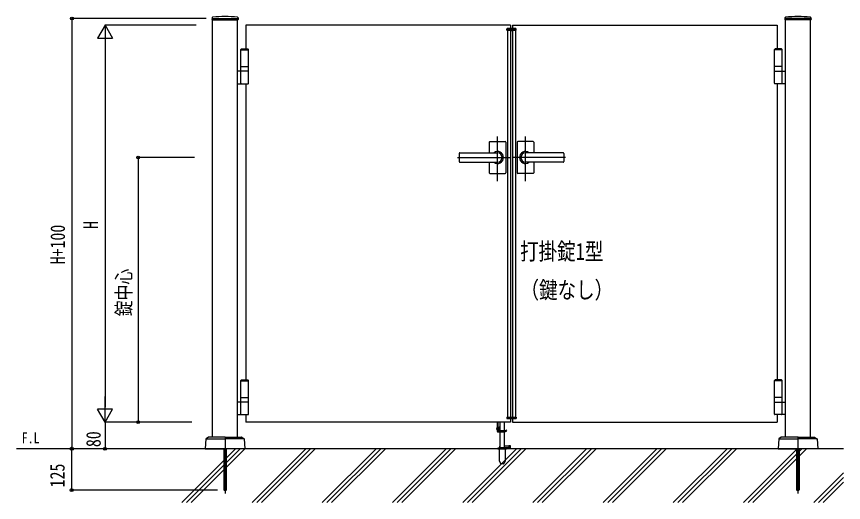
# Model space of a CAD drawing. Units: millimetres, scale not verified. Extents: x -4205 to 4205, y -2970 to 2970.
# Drawn here: x -1500 to 998, y -190 to 1278 of the extents above; entities that cross this region are included whole.
import ezdxf
from ezdxf.enums import TextEntityAlignment as Align

# ---------------------------------------------------------------- set-up
doc = ezdxf.new("R2010")
doc.units = ezdxf.units.MM
doc.header["$LTSCALE"] = 10
for name, color, linetype in [('0-1_USER1', 3, 'Continuous'), ('0-2_YKK_12', 2, 'Continuous'), ('0-4_YKK_A1', 4, 'Continuous'), ('0-5_YKK_D', 6, 'Continuous'), ('0-7_YSS_K', 3, 'Continuous')]:
    doc.layers.add(name, color=color, linetype=linetype)
doc.styles.add('ＭＳ ゴシック', font='')
doc.styles.get('ＭＳ ゴシック').set_extended_font_data('MS Gothic')

msp = doc.modelspace()

# ---------------------------------------------------------------- linework, layer by layer
at = {"layer": '0-2_YKK_12'}
for p, q in [((-4.98, 1234.33), (-4.98, 1244.33)), ((-46.98, 780.73), (-46.98, 915.51)), ((37.02, 780.73), (37.02, 915.51)), ((-168.24, 852.33), (-7.98, 852.33)), ((158.28, 852.33), (-1.98, 852.33))]:
    msp.add_line(p, q, dxfattribs=at)
at = {"layer": '0-4_YKK_A1'}
for p, q in [((-909.82, 1274.23), (-910.08, 1269.36)), ((-831.14, 1274.23), (-830.88, 1269.36)), ((821.18, 1274.23), (820.92, 1269.36)), ((899.86, 1274.23), (900.12, 1269.36)), ((-909.58, 1268.83), (-831.38, 1268.83)), ((-907.98, 1272.33), (-907.98, 1268.83)), ((-907.98, 7.33), (-907.98, 1268.83)), ((-832.98, 7.33), (-832.98, 1268.83)), ((-7.98, 1252.33), (-7.98, 1241.83)), ((-1.98, 1252.33), (-1.98, 1241.83)), ((899.62, 1268.83), (821.42, 1268.83)), ((823.02, 7.33), (823.02, 1268.83)), ((898.02, 1272.33), (898.02, 1268.83)), ((898.02, 7.33), (898.02, 1268.83)), ((-18.88, 1236.83), (-18.67, 1240.88)), ((-18.88, 1236.83), (8.92, 1236.83)), ((7.71, 1241.83), (-17.67, 1241.83)), ((-16.98, 1238.83), (7.02, 1238.83)), ((-16.98, 1238.83), (-16.98, 1236.83)), ((-16.98, 1236.83), (-16.98, 67.83)), ((-7.98, 1236.83), (-7.98, 67.83)), ((-1.98, 1236.83), (-1.98, 67.83)), ((7.02, 1238.83), (7.02, 1236.83)), ((7.02, 1236.83), (7.02, 67.83)), ((8.92, 1236.83), (8.71, 1240.88)), ((-820.48, 1180.33), (-822.48, 1178.33)), ((-822.48, 1178.33), (-799.48, 1178.33)), ((-822.48, 1177.33), (-799.48, 1177.33)), ((-820.48, 1180.33), (-801.48, 1180.33)), ((-801.48, 1180.33), (-799.48, 1178.33)), ((791.52, 1180.33), (789.52, 1178.33)), ((812.52, 1178.33), (789.52, 1178.33)), ((812.52, 1177.33), (789.52, 1177.33)), ((810.52, 1180.33), (791.52, 1180.33)), ((810.52, 1180.33), (812.52, 1178.33)), ((-822.48, 1127.33), (-799.48, 1127.33)), ((812.52, 1127.33), (789.52, 1127.33)), ((-799.48, 1113.33), (-832.98, 1113.33)), ((-822.48, 1076.83), (-822.48, 1111.83)), ((-799.48, 1076.83), (-799.48, 1111.83)), ((789.52, 1113.33), (823.02, 1113.33)), ((789.52, 1076.83), (789.52, 1111.83)), ((812.52, 1076.83), (812.52, 1111.83)), ((-832.98, 1075.33), (-800.98, 1075.33)), ((-807.98, 1075.33), (-807.98, 180.33)), ((823.02, 1075.33), (791.02, 1075.33)), ((798.02, 1075.33), (798.02, 180.33)), ((-69.98, 900.33), (-23.98, 900.33)), ((60.02, 900.33), (14.02, 900.33)), ((-71.98, 898.33), (-71.98, 866.83)), ((-21.98, 898.33), (-21.98, 852.33)), ((12.02, 898.33), (12.02, 852.33)), ((62.02, 898.33), (62.02, 866.83)), ((-162.98, 864.83), (-162.98, 839.83)), ((-160.98, 866.83), (-46.98, 866.83)), ((-160.98, 866.33), (-46.98, 866.33)), ((-21.98, 852.33), (-21.98, 806.33)), ((12.02, 852.33), (12.02, 806.33)), ((151.02, 866.83), (37.02, 866.83)), ((151.02, 866.33), (37.02, 866.33)), ((153.02, 864.83), (153.02, 839.83)), ((-160.98, 838.33), (-46.98, 838.33)), ((-160.98, 837.83), (-46.98, 837.83)), ((-71.98, 837.83), (-71.98, 806.33)), ((151.02, 838.33), (37.02, 838.33)), ((151.02, 837.83), (37.02, 837.83)), ((62.02, 837.83), (62.02, 806.33)), ((-69.98, 804.33), (-23.98, 804.33)), ((60.02, 804.33), (14.02, 804.33)), ((-820.48, 180.33), (-822.48, 178.33)), ((-822.48, 178.33), (-799.48, 178.33)), ((-822.48, 177.33), (-799.48, 177.33)), ((-820.48, 180.33), (-801.48, 180.33)), ((-801.48, 180.33), (-799.48, 178.33)), ((791.52, 180.33), (789.52, 178.33)), ((812.52, 178.33), (789.52, 178.33)), ((812.52, 177.33), (789.52, 177.33)), ((810.52, 180.33), (791.52, 180.33)), ((810.52, 180.33), (812.52, 178.33)), ((-822.48, 127.33), (-799.48, 127.33)), ((812.52, 127.33), (789.52, 127.33)), ((-799.48, 113.33), (-832.98, 113.33)), ((-822.48, 76.83), (-822.48, 111.83)), ((-799.48, 76.83), (-799.48, 111.83)), ((789.52, 113.33), (823.02, 113.33)), ((789.52, 76.83), (789.52, 111.83)), ((812.52, 76.83), (812.52, 111.83)), ((-832.98, 75.33), (-800.98, 75.33)), ((-807.98, 75.33), (-807.98, 52.33)), ((823.02, 75.33), (791.02, 75.33)), ((798.02, 75.33), (798.02, 52.33)), ((-7.98, 52.33), (-807.98, 52.33)), ((-47.98, 52.33), (-47.98, 25.33)), ((-45.48, 25.33), (-45.48, 52.33)), ((-39.48, 27.33), (-39.48, 52.33)), ((-26.48, 27.33), (-26.48, 52.33)), ((-18.88, 67.83), (8.92, 67.83)), ((-18.88, 67.83), (-18.67, 63.78)), ((7.71, 62.83), (-17.67, 62.83)), ((-16.98, 65.83), (-16.98, 67.83)), ((-16.98, 65.83), (7.02, 65.83)), ((-7.98, 62.83), (-7.98, 52.33)), ((-1.98, 62.83), (-1.98, 52.33)), ((-1.98, 52.33), (798.02, 52.33)), ((7.02, 65.83), (7.02, 67.83)), ((8.92, 67.83), (8.71, 63.78)), ((-47.98, 36.83), (-48.5, 36.69)), ((-47.98, 29.83), (-48.5, 29.97)), ((-45.48, 37.33), (-41.98, 37.33)), ((-45.48, 36.83), (-45.48, 37.33)), ((-25.65, 25.33), (-45.48, 25.33)), ((-41.48, 36.83), (-41.48, 28.33)), ((-20.17, 28.49), (-25.65, 25.33)), ((-25.23, 22.83), (-25.23, 25.57)), ((-24.98, 22.83), (-18.92, 26.33)), ((-18.92, 26.33), (-20.17, 28.49)), ((-928.42, 1.82), (-930.48, -27.67)), ((-920.73, 7.17), (-927.95, 2.6)), ((-927.24, 2.33), (-870.48, 2.33)), ((-870.98, 7.33), (-920.19, 7.33)), ((-870.48, 6.83), (-870.48, -27.17)), ((-870.48, 6.83), (-870.48, -27.17)), ((-813.72, 2.33), (-870.48, 2.33)), ((-869.98, 7.33), (-820.77, 7.33)), ((-820.24, 7.17), (-813.01, 2.6)), ((-812.54, 1.82), (-810.48, -27.67)), ((-45.48, 22.83), (-24.98, 22.83)), ((-39.48, -24.67), (-39.48, 21.83)), ((-26.48, -24.67), (-26.48, 21.83)), ((-26.11, 21.83), (-26.11, 22.83)), ((802.58, 1.82), (800.52, -27.67)), ((810.27, 7.17), (803.05, 2.6)), ((803.76, 2.33), (860.52, 2.33)), ((860.02, 7.33), (810.81, 7.33)), ((860.52, 6.83), (860.52, -27.17)), ((860.52, 6.83), (860.52, -27.17)), ((917.28, 2.33), (860.52, 2.33)), ((861.02, 7.33), (910.23, 7.33)), ((910.76, 7.17), (917.99, 2.6)), ((918.46, 1.82), (920.52, -27.67)), ((-41.98, -24.67), (-45.32, -25.89)), ((-23.98, -24.67), (-41.98, -24.67)), ((-40.98, -20.17), (-40.98, -24.17)), ((-39.48, -20.17), (-40.98, -20.17)), ((-39.48, -24.17), (-40.98, -24.17)), ((-13.48, -19.67), (-26.48, -19.67)), ((-13.48, -24.67), (-26.48, -24.67)), ((-23.98, -24.67), (-20.64, -25.89)), ((-8.98, -18.67), (-8.98, -25.67)), ((-8.48, -25.17), (-8.48, -19.17)), ((998.02, -27.67), (-1500.45, -27.67)), ((-930.48, -27.67), (-870.98, -27.67)), ((-874.48, -27.67), (-874.48, -151.67)), ((-873.94, -27.67), (-873.94, -152.21)), ((-870.48, -27.67), (-870.48, -162.67)), ((-810.48, -27.67), (-869.98, -27.67)), ((-867.02, -27.67), (-867.02, -152.21)), ((-866.48, -151.67), (-866.48, -27.67)), ((-45.98, -26.83), (-45.98, -27.67)), ((-45.98, -27.67), (-19.98, -27.67)), ((-42.23, -27.67), (-42.23, -64.7)), ((-40.29, -27.67), (-25.67, -27.67)), ((-23.73, -27.67), (-23.73, -64.7)), ((-19.98, -26.83), (-19.98, -27.67)), ((-13.48, -25.67), (-8.98, -25.67)), ((800.52, -27.67), (860.02, -27.67)), ((856.52, -27.67), (856.52, -151.67)), ((857.06, -27.67), (857.06, -152.21)), ((860.52, -27.67), (860.52, -162.67)), ((920.52, -27.67), (861.02, -27.67)), ((863.98, -27.67), (863.98, -152.21)), ((864.52, -151.67), (864.52, -27.67)), ((-42.23, -64.7), (-37.34, -73.17)), ((-29.49, -73.67), (-36.47, -73.67)), ((-23.73, -64.7), (-28.62, -73.17)), ((-866.48, -151.67), (-874.48, -151.67)), ((-874.48, -151.67), (-873.48, -152.67)), ((-873.48, -152.67), (-867.48, -152.67)), ((-866.48, -151.67), (-867.48, -152.67)), ((864.52, -151.67), (856.52, -151.67)), ((856.52, -151.67), (857.52, -152.67)), ((857.52, -152.67), (863.52, -152.67)), ((864.52, -151.67), (863.52, -152.67))]:
    msp.add_line(p, q, dxfattribs=at)
for points in [[(-907.98, 1272.33), (-832.98, 1272.33), (-832.98, 1268.83)], [(-7.98, 1252.33), (-807.98, 1252.33), (-807.98, 1180.33)], [(-1.98, 1252.33), (798.02, 1252.33), (798.02, 1180.33)], [(898.02, 1272.33), (823.02, 1272.33), (823.02, 1268.83)], [(-822.48, 1113.33), (-822.48, 1127.33), (-822.48, 1178.33)], [(-799.48, 1113.33), (-799.48, 1127.33), (-799.48, 1178.33)], [(789.52, 1113.33), (789.52, 1127.33), (789.52, 1178.33)], [(812.52, 1113.33), (812.52, 1127.33), (812.52, 1178.33)], [(-822.48, 113.33), (-822.48, 127.33), (-822.48, 178.33)], [(-799.48, 113.33), (-799.48, 127.33), (-799.48, 178.33)], [(789.52, 113.33), (789.52, 127.33), (789.52, 178.33)], [(812.52, 113.33), (812.52, 127.33), (812.52, 178.33)], [(-50.07, 35.33), (-48.33, 34.48), (-47.72, 33.33)], [(-50.07, 31.33), (-48.33, 32.18), (-47.72, 33.33)], [(-45.48, 36.83), (-45.48, 27.33), (-43.48, 25.33), (-25.98, 25.33), (-25.98, 26.83)], [(-41.48, 28.33), (-40.48, 27.33), (-26.48, 27.33)], [(-26.11, 21.83), (-40.72, 21.83), (-40.72, 22.83)], [(-8.98, -18.67), (-13.48, -18.67), (-13.48, -25.67)]]:
    msp.add_lwpolyline(points, dxfattribs=at)
for centre, radius, start, end in [((-907.83, 1274.13), 2, 96.74447, 177), ((-870.48, 958.33), 320, 83.25553, 96.74447), ((-833.13, 1274.13), 2, 3, 83.25553), ((823.17, 1274.13), 2, 96.74447, 177), ((860.52, 958.33), 320, 83.25553, 96.74447), ((897.87, 1274.13), 2, 3, 83.25553), ((-909.58, 1269.33), 0.5, 177, 270), ((-831.38, 1269.33), 0.5, 270, 3), ((821.42, 1269.33), 0.5, 177, 270), ((899.62, 1269.33), 0.5, 270, 3), ((-17.67, 1240.83), 1, 90, 177), ((7.71, 1240.83), 1, 3, 90), ((-820.98, 1111.83), 1.5, 90, 180), ((-800.98, 1111.83), 1.5, 360, 90), ((791.02, 1111.83), 1.5, 90, 180), ((811.02, 1111.83), 1.5, 0, 90), ((-820.98, 1076.83), 1.5, 180, 270), ((-800.98, 1076.83), 1.5, 270, 360), ((791.02, 1076.83), 1.5, 180, 270), ((811.02, 1076.83), 1.5, 270, 0), ((-69.98, 898.33), 2, 90, 180), ((-23.98, 898.33), 2, 0, 90), ((14.02, 898.33), 2, 90, 180), ((60.02, 898.33), 2, 0, 90), ((-160.98, 864.83), 2, 90, 180), ((-160.98, 864.33), 2, 90, 180), ((-46.98, 852.33), 18, 359.99634, 126.33606), ((-46.98, 852.33), 18, 233.66394, 359.99634), ((-46.98, 852.33), 14, 270, 90), ((37.02, 852.33), 18, 53.66394, 180.00366), ((37.02, 852.33), 18, 180.00366, 306.33606), ((37.02, 852.33), 14, 90, 270), ((151.02, 864.83), 2, 0, 90), ((151.02, 864.33), 2, 0, 90), ((-160.98, 840.33), 2, 180, 270), ((-160.98, 839.83), 2, 180, 270), ((151.02, 840.33), 2, 270, 0), ((151.02, 839.83), 2, 270, 0), ((-69.98, 806.33), 2, 180, 270), ((-23.98, 806.33), 2, 270, 0), ((14.02, 806.33), 2, 180, 270), ((60.02, 806.33), 2, 270, 0), ((-820.98, 111.83), 1.5, 90, 180), ((-800.98, 111.83), 1.5, 360, 90), ((791.02, 111.83), 1.5, 90, 180), ((811.02, 111.83), 1.5, 0, 90), ((-820.98, 76.83), 1.5, 180, 270), ((-800.98, 76.83), 1.5, 270, 360), ((791.02, 76.83), 1.5, 180, 270), ((811.02, 76.83), 1.5, 270, 0), ((-17.67, 63.83), 1, 183, 270), ((7.71, 63.83), 1, 270, 357), ((-46.38, 33.33), 4.2, 143.11591, 216.88409), ((-47.9, 34.47), 2.3, 105, 143.11591), ((-47.9, 32.19), 2.3, 216.88409, 255), ((-45.48, 25.33), 2.5, 180, 270), ((-41.98, 36.83), 0.5, 0, 90), ((-26.48, 26.83), 0.5, 0, 90), ((-927.42, 1.76), 1, 122.32299, 176), ((-920.19, 6.33), 1, 90, 122.32299), ((-870.98, 6.83), 0.5, 360, 90), ((-869.98, 6.83), 0.5, 90, 180), ((-820.77, 6.33), 1, 57.67701, 90), ((-813.54, 1.76), 1, 4, 57.67701), ((803.58, 1.76), 1, 122.32299, 176), ((810.81, 6.33), 1, 90, 122.32299), ((860.02, 6.83), 0.5, 0, 90), ((861.02, 6.83), 0.5, 90, 180), ((910.23, 6.33), 1, 57.67701, 90), ((917.46, 1.76), 1, 4, 57.67701), ((-8.98, -19.17), 0.5, 0, 90), ((-870.98, -27.17), 0.5, 270, 360), ((-869.98, -27.17), 0.5, 180, 270), ((-44.98, -26.83), 1, 110, 180), ((-20.98, -26.83), 1, 0, 70), ((-8.98, -25.17), 0.5, 270, 0), ((860.02, -27.17), 0.5, 270, 0), ((860.02, -27.17), 0.5, 270, 360), ((861.02, -27.17), 0.5, 180, 270), ((861.02, -27.17), 0.5, 180, 270), ((-36.47, -72.67), 1, 210, 270), ((-29.49, -72.67), 1, 270, 330)]:
    msp.add_arc(centre, radius, start, end, dxfattribs=at)
at = {"layer": '0-5_YKK_D'}
for p, q in [((-927.98, 1272.33), (-1334, 1272.33)), ((-1333, 1272.33), (-1333, -27.67)), ((-1233, 1252.33), (-1255.5, 1213.36)), ((-957.98, 1252.33), (-1234, 1252.33)), ((-1233, 1252.33), (-1210.5, 1213.36)), ((-1233, 1252.33), (-1233, 1174.39)), ((-1255.5, 1213.36), (-1210.5, 1213.36)), ((-1233, 1207.33), (-1233, 97.33)), ((-963.06, 852.33), (-1134, 852.33)), ((-1133, 852.33), (-1133, 52.33)), ((-1233, 52.33), (-1233, 130.27)), ((-1233, 52.33), (-1255.5, 91.3)), ((-1210.5, 91.3), (-1255.5, 91.3)), ((-1233, 52.33), (-1210.5, 91.3)), ((-970.47, 52.33), (-1234, 52.33)), ((-970.47, 52.33), (-1234, 52.33)), ((-1233, 52.33), (-1233, -27.67)), ((-970.47, 52.33), (-1134, 52.33)), ((-894.48, -27.67), (-1335, -27.67)), ((-1057.62, -27.67), (-1334, -27.67)), ((-1334, -27.67), (-1334, -152.67)), ((-1227.98, -27.67), (-1234, -27.67)), ((-893.48, -152.67), (-1335, -152.67))]:
    msp.add_line(p, q, dxfattribs=at)
for centre in [(-1333, 1272.33), (-1133, 852.33), (-1133, 52.33), (-1334, -27.67), (-1333, -27.67), (-1233, -27.67), (-1334, -152.67)]:
    msp.add_circle(centre, 4.25, dxfattribs=at)
at = {"layer": '0-7_YSS_K'}
for p, q in [((998.02, -27.67), (-1007.98, -27.67)), ((-1001.03, -190.17), (-838.53, -27.67)), ((-986.89, -190.17), (-824.39, -27.67)), ((-972.74, -190.17), (-810.24, -27.67)), ((-788.9, -190.17), (-626.4, -27.67)), ((-774.75, -190.17), (-612.25, -27.67)), ((-760.61, -190.17), (-598.11, -27.67)), ((-576.76, -190.17), (-414.26, -27.67)), ((-562.62, -190.17), (-400.12, -27.67)), ((-548.48, -190.17), (-385.98, -27.67)), ((-364.63, -190.17), (-202.13, -27.67)), ((-350.49, -190.17), (-187.99, -27.67)), ((-336.35, -190.17), (-173.85, -27.67)), ((-152.5, -190.17), (10, -27.67)), ((-138.36, -190.17), (24.14, -27.67)), ((-124.22, -190.17), (38.28, -27.67)), ((59.63, -190.17), (222.13, -27.67)), ((73.77, -190.17), (236.27, -27.67)), ((87.92, -190.17), (250.42, -27.67)), ((271.76, -190.17), (434.26, -27.67)), ((285.91, -190.17), (448.41, -27.67)), ((300.05, -190.17), (462.55, -27.67)), ((483.9, -190.17), (646.4, -27.67)), ((498.04, -190.17), (660.54, -27.67)), ((512.18, -190.17), (674.68, -27.67)), ((696.03, -190.17), (858.53, -27.67)), ((710.17, -190.17), (872.67, -27.67)), ((724.31, -190.17), (886.81, -27.67)), ((908.16, -190.17), (998.02, -100.31)), ((922.3, -190.17), (998.02, -114.45)), ((936.44, -190.17), (998.02, -128.6))]:
    msp.add_line(p, q, dxfattribs=at)

# ---------------------------------------------------------------- texts
at = {"layer": '0-1_USER1', "style": 'ＭＳ ゴシック', "width": 0.8}
for s, height, p in [('打掛錠1型', 51.32, (20.91, 527.62)), ('（鍵なし）', 51.32, (22.25, 410.96)), ('F.L', 32.99, (-1484.88, -21.24))]:
    msp.add_text(s, height=height, dxfattribs=at).set_placement(p, align=Align.BOTTOM_LEFT)
at = {"layer": '0-5_YKK_D', "style": 'ＭＳ ゴシック', "width": 0.8}
for s, p in [('H', (-1241, 636.33)), ('H+100', (-1341, 529.53)), ('錠中心', (-1141, 372.33)), ('80', (-1233, -22.87)), ('125', (-1342, -144.57))]:
    msp.add_text(s, height=43.99, rotation=90, dxfattribs=at).set_placement(p, align=Align.BOTTOM_LEFT)

doc.saveas('drawing.dxf')
